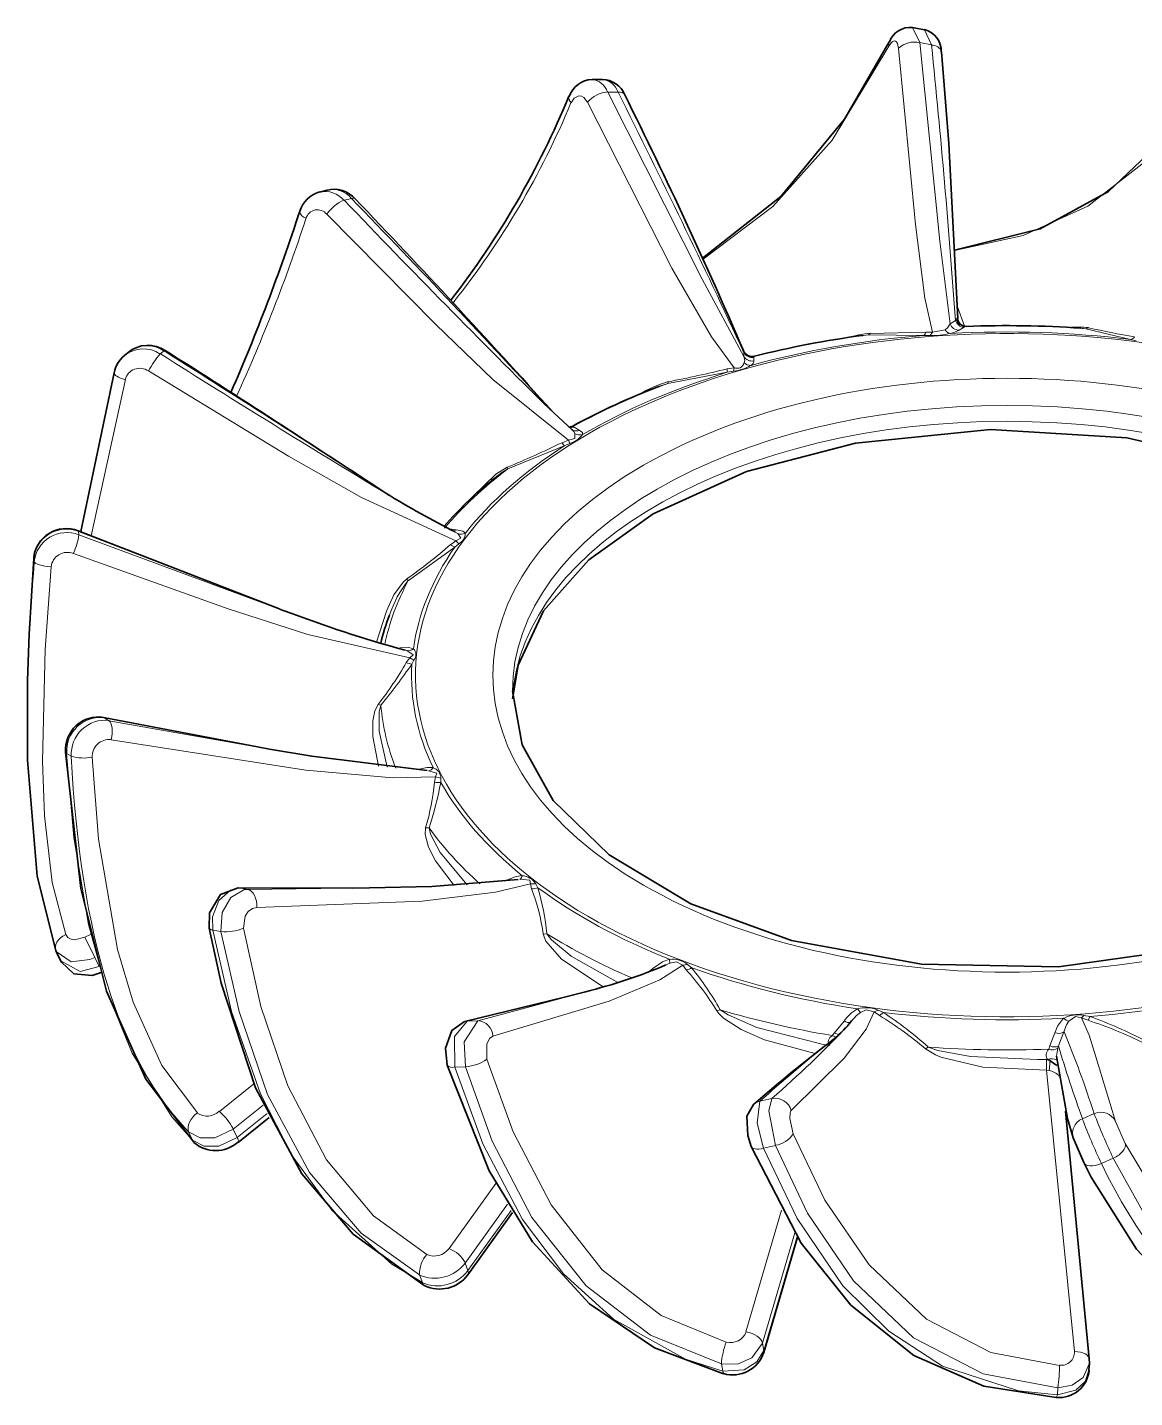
# Model space of a CAD drawing. Extents: x 145 to 857, y 42 to 790.
# Drawn here: x 742.586 to 746, y 488.935 to 493.158 of the extents above; entities that cross this region are included whole.
import ezdxf

# ---------------------------------------------------------------- set-up
doc = ezdxf.new("R2010")
doc.units = 0

msp = doc.modelspace()

# ---------------------------------------------------------------- linework, layer by layer
at = {"color": 7, "lineweight": 13, "ltscale": 0.001267}
msp.add_line((745.3157, 493.1568), (745.3378, 493.1111), dxfattribs=at)
at = {"color": 7, "lineweight": 35, "ltscale": 0.000932976}
msp.add_line((745.3157, 493.1568), (745.3525, 493.1503), dxfattribs=at)
at = {"color": 7, "lineweight": 13, "ltscale": 0.00128}
msp.add_line((745.3745, 493.104), (745.3525, 493.1503), dxfattribs=at)
at = {"color": 7, "lineweight": 13, "ltscale": 0.000935622}
msp.add_line((745.3378, 493.1111), (745.3745, 493.104), dxfattribs=at)
at = {"color": 7, "lineweight": 35, "ltscale": 0.000782849}
msp.add_line((744.3275, 492.9968), (744.3588, 492.9972), dxfattribs=at)
at = {"color": 7, "lineweight": 13, "ltscale": 0.00080109}
msp.add_line((744.3761, 492.9584), (744.4081, 492.9583), dxfattribs=at)
at = {"color": 7, "lineweight": 35, "ltscale": 0.00059476}
msp.add_line((743.4874, 492.6501), (743.5104, 492.6562), dxfattribs=at)
at = {"color": 7, "lineweight": 13, "ltscale": 0.000602166}
msp.add_line((743.5629, 492.6251), (743.5864, 492.6306), dxfattribs=at)
at = {"color": 7, "lineweight": 13, "ltscale": 0.001596}
msp.add_line((745.4545, 492.2964), (745.4761, 492.2364), dxfattribs=at)
at = {"color": 7, "lineweight": 13, "ltscale": 0.000251886}
msp.add_line((745.4158, 492.2257), (745.4236, 492.232), dxfattribs=at)
at = {"color": 7, "lineweight": 13, "ltscale": 0.000349354}
msp.add_line((745.4314, 492.2436), (745.4236, 492.232), dxfattribs=at)
at = {"color": 7, "lineweight": 13, "ltscale": 0.000482325}
msp.add_line((745.4478, 492.2538), (745.4314, 492.2436), dxfattribs=at)
at = {"color": 7, "lineweight": 13, "ltscale": 0.000114056}
msp.add_line((745.4503, 492.2576), (745.4478, 492.2538), dxfattribs=at)
at = {"color": 7, "lineweight": 13, "ltscale": 0.000447038}
msp.add_line((745.4745, 492.2333), (745.459, 492.2244), dxfattribs=at)
at = {"color": 7, "lineweight": 13, "ltscale": 0.000110941}
msp.add_line((745.4785, 492.2354), (745.4745, 492.2333), dxfattribs=at)
at = {"color": 7, "lineweight": 13, "ltscale": 8.84385e-05}
msp.add_line((745.4819, 492.236), (745.4785, 492.2354), dxfattribs=at)
at = {"color": 7, "lineweight": 13, "ltscale": 0.00021719}
msp.add_line((745.8503, 492.229), (745.8585, 492.2319), dxfattribs=at)
at = {"color": 7, "lineweight": 13, "ltscale": 0.00044942}
msp.add_line((745.162, 492.2084), (745.1799, 492.2103), dxfattribs=at)
at = {"color": 7, "lineweight": 13, "ltscale": 0.000167334}
msp.add_line((745.1799, 492.2103), (745.1851, 492.2146), dxfattribs=at)
at = {"color": 7, "lineweight": 13, "ltscale": 0.004265}
msp.add_line((745.1799, 492.2103), (745.3505, 492.2085), dxfattribs=at)
at = {"color": 7, "lineweight": 13, "ltscale": 0.004303}
msp.add_line((745.1851, 492.2146), (745.3571, 492.2184), dxfattribs=at)
at = {"color": 7, "lineweight": 13, "ltscale": 0.000477615}
msp.add_line((745.3505, 492.2085), (745.3696, 492.2083), dxfattribs=at)
at = {"color": 7, "lineweight": 13, "ltscale": 0.000500698}
msp.add_line((745.3571, 492.2184), (745.3771, 492.2179), dxfattribs=at)
at = {"color": 7, "lineweight": 13, "ltscale": 0.000303728}
msp.add_line((745.3696, 492.2083), (745.3771, 492.2179), dxfattribs=at)
at = {"color": 7, "lineweight": 13, "ltscale": 0.000985582}
msp.add_line((745.3771, 492.2179), (745.4158, 492.2257), dxfattribs=at)
at = {"color": 7, "lineweight": 13, "ltscale": 0.000342899}
msp.add_line((745.4324, 492.2141), (745.4456, 492.2178), dxfattribs=at)
at = {"color": 7, "lineweight": 13, "ltscale": 0.000374665}
msp.add_line((745.459, 492.2244), (745.4456, 492.2178), dxfattribs=at)
at = {"color": 7, "lineweight": 13, "ltscale": 0.000388081}
msp.add_line((745.8349, 492.2306), (745.8503, 492.229), dxfattribs=at)
at = {"color": 7, "lineweight": 13, "ltscale": 0.003535}
msp.add_line((745.8503, 492.229), (745.9878, 492.1958), dxfattribs=at)
at = {"color": 7, "lineweight": 13, "ltscale": 0.000433294}
msp.add_line((745.9878, 492.1958), (746.0047, 492.192), dxfattribs=at)
at = {"color": 7, "lineweight": 35, "ltscale": 0.000371591}
msp.add_line((742.8856, 492.1465), (742.897, 492.156), dxfattribs=at)
at = {"color": 7, "lineweight": 13, "ltscale": 0.000377356}
msp.add_line((742.9963, 492.1512), (743.0083, 492.1603), dxfattribs=at)
at = {"color": 7, "lineweight": 13, "ltscale": 9.48626e-05}
msp.add_line((743.0083, 492.1603), (743.0117, 492.162), dxfattribs=at)
at = {"color": 7, "lineweight": 13, "ltscale": 6.61077e-05}
msp.add_line((744.7936, 492.1614), (744.7945, 492.1589), dxfattribs=at)
at = {"color": 7, "lineweight": 13, "ltscale": 0.000102532}
msp.add_line((744.7945, 492.1589), (744.7954, 492.1549), dxfattribs=at)
at = {"color": 7, "lineweight": 13, "ltscale": 0.000294558}
msp.add_line((744.7954, 492.1549), (744.7957, 492.1432), dxfattribs=at)
at = {"color": 7, "lineweight": 13, "ltscale": 0.000538711}
msp.add_line((744.744, 492.1052), (744.7652, 492.1088), dxfattribs=at)
at = {"color": 7, "lineweight": 13, "ltscale": 0.000268278}
msp.add_line((744.7631, 492.0983), (744.7652, 492.1088), dxfattribs=at)
at = {"color": 7, "lineweight": 13, "ltscale": 0.000309912}
msp.add_line((744.7957, 492.1432), (744.7983, 492.131), dxfattribs=at)
at = {"color": 7, "lineweight": 13, "ltscale": 0.000189903}
msp.add_line((744.7963, 492.1237), (744.7983, 492.131), dxfattribs=at)
at = {"color": 7, "lineweight": 13, "ltscale": 0.000219477}
msp.add_line((744.8178, 492.116), (744.8244, 492.1218), dxfattribs=at)
at = {"color": 7, "lineweight": 13, "ltscale": 6.34892e-05}
msp.add_line((744.8267, 492.1429), (744.8265, 492.1404), dxfattribs=at)
at = {"color": 7, "lineweight": 13, "ltscale": 0.000261693}
msp.add_line((744.8265, 492.1404), (744.8265, 492.1299), dxfattribs=at)
at = {"color": 7, "lineweight": 13, "ltscale": 5.20647e-05}
msp.add_line((744.8284, 492.1441), (744.8267, 492.1429), dxfattribs=at)
at = {"color": 7, "lineweight": 35, "ltscale": 0.0125}
msp.add_line((742.7509, 491.6038), (742.8537, 492.0931), dxfattribs=at)
at = {"color": 7, "lineweight": 13, "ltscale": 0.012319}
msp.add_line((742.7832, 491.5906), (742.8887, 492.0719), dxfattribs=at)
at = {"color": 7, "lineweight": 13, "ltscale": 0.00466}
msp.add_line((744.561, 492.0603), (744.7442, 492.0945), dxfattribs=at)
at = {"color": 7, "lineweight": 13, "ltscale": 0.000130078}
msp.add_line((744.561, 492.0603), (744.5625, 492.0653), dxfattribs=at)
at = {"color": 7, "lineweight": 13, "ltscale": 0.000265573}
msp.add_line((744.7442, 492.0945), (744.744, 492.1052), dxfattribs=at)
at = {"color": 7, "lineweight": 13, "ltscale": 0.000482093}
msp.add_line((744.7442, 492.0945), (744.7631, 492.0983), dxfattribs=at)
at = {"color": 7, "lineweight": 13, "ltscale": 0.000674088}
msp.add_line((744.5354, 492.0518), (744.561, 492.0603), dxfattribs=at)
at = {"color": 7, "lineweight": 35, "ltscale": 0.00239}
msp.add_line((744.2661, 491.9171), (744.196, 491.982), dxfattribs=at)
at = {"color": 7, "lineweight": 35, "ltscale": 0.000299956}
msp.add_line((744.2679, 491.9286), (744.2562, 491.9257), dxfattribs=at)
at = {"color": 7, "lineweight": 13, "ltscale": 0.000304913}
msp.add_line((744.269, 491.9272), (744.257, 491.9252), dxfattribs=at)
at = {"color": 7, "lineweight": 13, "ltscale": 0.000338597}
msp.add_line((744.2725, 491.925), (744.2591, 491.9233), dxfattribs=at)
at = {"color": 7, "lineweight": 13, "ltscale": 0.000154295}
msp.add_line((744.2661, 491.9171), (744.2704, 491.9127), dxfattribs=at)
at = {"color": 7, "lineweight": 35, "ltscale": 4.91371e-05}
msp.add_line((744.2677, 491.9159), (744.2661, 491.9171), dxfattribs=at)
at = {"color": 7, "lineweight": 13, "ltscale": 4.10855e-05}
msp.add_line((744.2681, 491.9286), (744.269, 491.9272), dxfattribs=at)
at = {"color": 7, "lineweight": 13, "ltscale": 0.000104163}
msp.add_line((744.269, 491.9272), (744.2725, 491.925), dxfattribs=at)
at = {"color": 7, "lineweight": 13, "ltscale": 0.000204974}
msp.add_line((744.2745, 491.9055), (744.2704, 491.9127), dxfattribs=at)
at = {"color": 7, "lineweight": 13, "ltscale": 0.000449309}
msp.add_line((744.2725, 491.925), (744.2881, 491.9162), dxfattribs=at)
at = {"color": 7, "lineweight": 13, "ltscale": 0.000300781}
msp.add_line((744.2881, 491.9162), (744.2977, 491.9088), dxfattribs=at)
at = {"color": 7, "lineweight": 13, "ltscale": 0.00016126}
msp.add_line((744.2984, 491.9024), (744.2977, 491.9088), dxfattribs=at)
at = {"color": 7, "lineweight": 13, "ltscale": 0.004686}
msp.add_line((744.0682, 491.7972), (744.2419, 491.8677), dxfattribs=at)
at = {"color": 7, "lineweight": 13, "ltscale": 0.000534406}
msp.add_line((744.2349, 491.8776), (744.2548, 491.8854), dxfattribs=at)
at = {"color": 7, "lineweight": 13, "ltscale": 0.000302263}
msp.add_line((744.2419, 491.8677), (744.2349, 491.8776), dxfattribs=at)
at = {"color": 7, "lineweight": 13, "ltscale": 0.000453944}
msp.add_line((744.2419, 491.8677), (744.2585, 491.8751), dxfattribs=at)
at = {"color": 7, "lineweight": 13, "ltscale": 0.000274362}
msp.add_line((744.2585, 491.8751), (744.2548, 491.8854), dxfattribs=at)
at = {"color": 7, "lineweight": 13, "ltscale": 0.000135142}
msp.add_line((744.0682, 491.7972), (744.0659, 491.8021), dxfattribs=at)
at = {"color": 7, "lineweight": 13, "ltscale": 5.32803e-05}
msp.add_line((742.7437, 491.6043), (742.7426, 491.6062), dxfattribs=at)
at = {"color": 7, "lineweight": 35, "ltscale": 0.016712}
msp.add_line((743.3657, 491.3641), (742.7426, 491.6062), dxfattribs=at)
at = {"color": 7, "lineweight": 13, "ltscale": 0.000257367}
msp.add_line((742.7446, 491.5941), (742.7437, 491.6043), dxfattribs=at)
at = {"color": 7, "lineweight": 13, "ltscale": 0.01671}
msp.add_line((743.3672, 491.3636), (742.7437, 491.6043), dxfattribs=at)
at = {"color": 7, "lineweight": 13, "ltscale": 0.000563354}
msp.add_line((743.8865, 491.612), (743.9088, 491.609), dxfattribs=at)
at = {"color": 7, "lineweight": 13, "ltscale": 0.000231674}
msp.add_line((743.9088, 491.609), (743.9005, 491.6049), dxfattribs=at)
at = {"color": 7, "lineweight": 13, "ltscale": 0.000279219}
msp.add_line((743.9134, 491.5975), (743.9038, 491.6032), dxfattribs=at)
at = {"color": 7, "lineweight": 13, "ltscale": 0.000512242}
msp.add_line((743.9088, 491.609), (743.9288, 491.6047), dxfattribs=at)
at = {"color": 7, "lineweight": 13, "ltscale": 0.000242519}
msp.add_line((743.9368, 491.5992), (743.9288, 491.6047), dxfattribs=at)
at = {"color": 7, "lineweight": 13, "ltscale": 0.016896}
msp.add_line((742.7446, 491.5941), (743.3784, 491.3593), dxfattribs=at)
at = {"color": 7, "lineweight": 13, "ltscale": 0.000494535}
msp.add_line((743.8914, 491.5633), (743.9075, 491.5748), dxfattribs=at)
at = {"color": 7, "lineweight": 13, "ltscale": 0.000376063}
msp.add_line((743.9042, 491.5555), (743.8914, 491.5633), dxfattribs=at)
at = {"color": 7, "lineweight": 13, "ltscale": 0.000397388}
msp.add_line((743.9042, 491.5555), (743.9164, 491.5657), dxfattribs=at)
at = {"color": 7, "lineweight": 13, "ltscale": 0.000317243}
msp.add_line((743.9164, 491.5657), (743.9075, 491.5748), dxfattribs=at)
at = {"color": 7, "lineweight": 35, "ltscale": 0.005847}
msp.add_line((742.6061, 491.5214), (742.5917, 491.288), dxfattribs=at)
at = {"color": 7, "lineweight": 13, "ltscale": 0.005829}
msp.add_line((742.6061, 491.5207), (742.5917, 491.288), dxfattribs=at)
at = {"color": 7, "lineweight": 13, "ltscale": 0.000257892}
msp.add_line((742.6077, 491.5105), (742.6061, 491.5207), dxfattribs=at)
at = {"color": 7, "lineweight": 13, "ltscale": 0.004407}
msp.add_line((743.761, 491.4526), (743.9042, 491.5555), dxfattribs=at)
at = {"color": 7, "lineweight": 13, "ltscale": 0.000178197}
msp.add_line((743.761, 491.4526), (743.7552, 491.4567), dxfattribs=at)
at = {"color": 7, "lineweight": 35, "ltscale": 0.000298425}
msp.add_line((743.3672, 491.3636), (743.3784, 491.3593), dxfattribs=at)
at = {"color": 7, "lineweight": 35, "ltscale": 0.003575}
msp.add_line((742.5917, 491.288), (742.5871, 491.1451), dxfattribs=at)
at = {"color": 7, "lineweight": 13, "ltscale": 0.000702039}
msp.add_line((743.7343, 491.2455), (743.7624, 491.2461), dxfattribs=at)
at = {"color": 7, "lineweight": 13, "ltscale": 0.000359363}
msp.add_line((743.7566, 491.2367), (743.7426, 491.2401), dxfattribs=at)
at = {"color": 7, "lineweight": 13, "ltscale": 0.000366269}
msp.add_line((743.7767, 491.2428), (743.7624, 491.2461), dxfattribs=at)
at = {"color": 7, "lineweight": 13, "ltscale": 0.000440388}
msp.add_line((743.7548, 491.2001), (743.7652, 491.2143), dxfattribs=at)
at = {"color": 7, "lineweight": 13, "ltscale": 0.000368556}
msp.add_line((743.7783, 491.2075), (743.7652, 491.2143), dxfattribs=at)
at = {"color": 7, "lineweight": 13, "ltscale": 0.000341913}
msp.add_line((743.772, 491.1953), (743.7783, 491.2075), dxfattribs=at)
at = {"color": 7, "lineweight": 35, "ltscale": 0.000142702}
msp.add_line((742.5871, 491.1451), (742.587, 491.1394), dxfattribs=at)
at = {"color": 7, "lineweight": 13, "ltscale": 0.000225954}
msp.add_line((743.6765, 491.0682), (743.6678, 491.0708), dxfattribs=at)
at = {"color": 7, "lineweight": 35, "ltscale": 0.012207}
msp.add_line((743.301, 490.9391), (742.8214, 491.0307), dxfattribs=at)
at = {"color": 7, "lineweight": 13, "ltscale": 0.000406331}
msp.add_line((742.838, 491.0208), (742.8243, 491.0295), dxfattribs=at)
at = {"color": 7, "lineweight": 13, "ltscale": 0.01213}
msp.add_line((743.301, 490.9391), (742.8243, 491.0295), dxfattribs=at)
at = {"color": 7, "lineweight": 13, "ltscale": 0.012577}
msp.add_line((742.838, 491.0208), (743.3334, 490.9332), dxfattribs=at)
at = {"color": 7, "lineweight": 13, "ltscale": 0.000126611}
msp.add_line((742.7072, 490.92), (742.7039, 490.9239), dxfattribs=at)
at = {"color": 7, "lineweight": 35, "ltscale": 0.00082365}
msp.add_line((743.301, 490.9391), (743.3334, 490.9332), dxfattribs=at)
at = {"color": 7, "lineweight": 13, "ltscale": 0.000416867}
msp.add_line((742.7214, 490.9114), (742.7072, 490.92), dxfattribs=at)
at = {"color": 7, "lineweight": 13, "ltscale": 0.000836411}
msp.add_line((743.7857, 490.8695), (743.8185, 490.8762), dxfattribs=at)
at = {"color": 7, "lineweight": 13, "ltscale": 0.000469981}
msp.add_line((743.8373, 490.8763), (743.8185, 490.8762), dxfattribs=at)
at = {"color": 7, "lineweight": 13, "ltscale": 0.000399117}
msp.add_line((743.8416, 490.8318), (743.845, 490.8474), dxfattribs=at)
at = {"color": 7, "lineweight": 13, "ltscale": 0.000404313}
msp.add_line((743.8607, 490.8435), (743.845, 490.8474), dxfattribs=at)
at = {"color": 7, "lineweight": 13, "ltscale": 0.00031904}
msp.add_line((743.861, 490.8307), (743.8607, 490.8435), dxfattribs=at)
at = {"color": 7, "lineweight": 13, "ltscale": 0.000261417}
msp.add_line((743.8248, 490.6902), (743.8143, 490.6909), dxfattribs=at)
at = {"color": 7, "lineweight": 13, "ltscale": 0.000538201}
msp.add_line((744.1113, 490.5439), (744.0902, 490.5398), dxfattribs=at)
at = {"color": 7, "lineweight": 35, "ltscale": 0.008803}
msp.add_line((743.5889, 490.505), (743.2368, 490.5057), dxfattribs=at)
at = {"color": 7, "lineweight": 13, "ltscale": 0.000632769}
msp.add_line((743.2655, 490.5005), (743.2407, 490.5054), dxfattribs=at)
at = {"color": 7, "lineweight": 13, "ltscale": 0.008705}
msp.add_line((743.5889, 490.505), (743.2407, 490.5054), dxfattribs=at)
at = {"color": 7, "lineweight": 13, "ltscale": 0.009388}
msp.add_line((743.2655, 490.5005), (743.641, 490.5053), dxfattribs=at)
at = {"color": 7, "lineweight": 35, "ltscale": 0.001303}
msp.add_line((743.5889, 490.505), (743.641, 490.5053), dxfattribs=at)
at = {"color": 7, "lineweight": 13, "ltscale": 0.000903034}
msp.add_line((744.0567, 490.5263), (744.0902, 490.5398), dxfattribs=at)
at = {"color": 7, "lineweight": 13, "ltscale": 0.000401167}
msp.add_line((744.1412, 490.5029), (744.1373, 490.5185), dxfattribs=at)
at = {"color": 7, "lineweight": 13, "ltscale": 0.000410774}
msp.add_line((744.1537, 490.5178), (744.1373, 490.5185), dxfattribs=at)
at = {"color": 7, "lineweight": 13, "ltscale": 0.000346539}
msp.add_line((744.1606, 490.5058), (744.1537, 490.5178), dxfattribs=at)
at = {"color": 7, "lineweight": 13, "ltscale": 0.000641996}
msp.add_line((743.1832, 490.3709), (743.158, 490.3755), dxfattribs=at)
at = {"color": 7, "lineweight": 13, "ltscale": 0.000477688}
msp.add_line((742.7636, 490.3532), (742.7808, 490.3616), dxfattribs=at)
at = {"color": 7, "lineweight": 13, "ltscale": 0.001722}
msp.add_line((742.7636, 490.3532), (742.7939, 490.2914), dxfattribs=at)
at = {"color": 7, "lineweight": 13, "ltscale": 0.000277295}
msp.add_line((744.188, 490.3644), (744.1771, 490.3629), dxfattribs=at)
at = {"color": 7, "lineweight": 35, "ltscale": 0.000210479}
msp.add_line((742.6776, 490.3045), (742.6743, 490.3122), dxfattribs=at)
at = {"color": 7, "lineweight": 35, "ltscale": 0.000793624}
msp.add_line((742.6918, 490.2761), (742.6776, 490.3045), dxfattribs=at)
at = {"color": 7, "lineweight": 13, "ltscale": 0.00078953}
msp.add_line((742.8081, 490.2632), (742.7939, 490.2914), dxfattribs=at)
at = {"color": 7, "lineweight": 13, "ltscale": 0.000491888}
msp.add_line((744.4992, 490.2451), (744.5147, 490.2573), dxfattribs=at)
at = {"color": 7, "lineweight": 13, "ltscale": 0.000905239}
msp.add_line((744.5147, 490.2573), (744.5449, 490.2772), dxfattribs=at)
at = {"color": 7, "lineweight": 13, "ltscale": 0.000563306}
msp.add_line((744.5658, 490.2857), (744.5449, 490.2772), dxfattribs=at)
at = {"color": 7, "lineweight": 13, "ltscale": 0.000432998}
msp.add_line((744.5673, 490.2734), (744.5513, 490.2667), dxfattribs=at)
at = {"color": 7, "lineweight": 13, "ltscale": 0.000310395}
msp.add_line((744.5658, 490.2857), (744.5673, 490.2734), dxfattribs=at)
at = {"color": 7, "lineweight": 13, "ltscale": 0.000385311}
msp.add_line((744.6221, 490.2696), (744.6069, 490.267), dxfattribs=at)
at = {"color": 7, "lineweight": 13, "ltscale": 0.000443776}
msp.add_line((744.6177, 490.253), (744.6069, 490.267), dxfattribs=at)
at = {"color": 7, "lineweight": 13, "ltscale": 0.000402974}
msp.add_line((744.6347, 490.2596), (744.6221, 490.2696), dxfattribs=at)
at = {"color": 7, "lineweight": 35, "ltscale": 0.007894}
msp.add_line((744.2422, 490.1682), (743.9353, 490.0941), dxfattribs=at)
at = {"color": 7, "lineweight": 13, "ltscale": 0.007717}
msp.add_line((744.2422, 490.1682), (743.9424, 490.095), dxfattribs=at)
at = {"color": 7, "lineweight": 13, "ltscale": 0.008594}
msp.add_line((743.9753, 490.0961), (744.3074, 490.1849), dxfattribs=at)
at = {"color": 7, "lineweight": 35, "ltscale": 0.001682}
msp.add_line((744.2422, 490.1682), (744.3074, 490.1849), dxfattribs=at)
at = {"color": 7, "lineweight": 13, "ltscale": 0.000269594}
msp.add_line((744.7224, 490.1299), (744.7123, 490.1262), dxfattribs=at)
at = {"color": 7, "lineweight": 13, "ltscale": 0.000548931}
msp.add_line((745.1458, 490.1328), (745.1277, 490.1204), dxfattribs=at)
at = {"color": 7, "lineweight": 13, "ltscale": 0.000398407}
msp.add_line((745.1555, 490.1216), (745.1427, 490.112), dxfattribs=at)
at = {"color": 7, "lineweight": 13, "ltscale": 0.00036949}
msp.add_line((745.1458, 490.1328), (745.1555, 490.1216), dxfattribs=at)
at = {"color": 7, "lineweight": 13, "ltscale": 0.000330003}
msp.add_line((745.2092, 490.1288), (745.1971, 490.1235), dxfattribs=at)
at = {"color": 7, "lineweight": 13, "ltscale": 0.000498161}
msp.add_line((745.2135, 490.1122), (745.1971, 490.1235), dxfattribs=at)
at = {"color": 7, "lineweight": 13, "ltscale": 0.000457355}
msp.add_line((745.2261, 490.1219), (745.2092, 490.1288), dxfattribs=at)
at = {"color": 7, "lineweight": 13, "ltscale": 0.000395677}
msp.add_line((745.2261, 490.1219), (745.2135, 490.1122), dxfattribs=at)
at = {"color": 7, "lineweight": 13, "ltscale": 0.000824383}
msp.add_line((743.9753, 490.0961), (743.9424, 490.095), dxfattribs=at)
at = {"color": 7, "lineweight": 13, "ltscale": 0.001158}
msp.add_line((745.0753, 490.059), (745.1045, 490.0949), dxfattribs=at)
at = {"color": 7, "lineweight": 35, "ltscale": 0.00049488}
msp.add_line((745.1283, 490.0963), (745.1157, 490.0811), dxfattribs=at)
at = {"color": 7, "lineweight": 13, "ltscale": 0.000641951}
msp.add_line((745.1256, 490.0928), (745.1427, 490.112), dxfattribs=at)
at = {"color": 7, "lineweight": 13, "ltscale": 0.000510511}
msp.add_line((745.7815, 490.1036), (745.7683, 490.088), dxfattribs=at)
at = {"color": 7, "lineweight": 13, "ltscale": 0.000575307}
msp.add_line((745.7825, 490.0617), (745.7902, 490.0834), dxfattribs=at)
at = {"color": 7, "lineweight": 13, "ltscale": 0.000350836}
msp.add_line((745.798, 490.095), (745.7902, 490.0834), dxfattribs=at)
at = {"color": 7, "lineweight": 13, "ltscale": 0.000262207}
msp.add_line((745.8442, 490.1125), (745.8367, 490.1052), dxfattribs=at)
at = {"color": 7, "lineweight": 13, "ltscale": 0.00053533}
msp.add_line((745.8568, 490.0976), (745.8367, 490.1052), dxfattribs=at)
at = {"color": 7, "lineweight": 13, "ltscale": 0.000484786}
msp.add_line((745.8633, 490.1092), (745.8442, 490.1125), dxfattribs=at)
at = {"color": 7, "lineweight": 13, "ltscale": 0.00033348}
msp.add_line((745.8633, 490.1092), (745.8568, 490.0976), dxfattribs=at)
at = {"color": 7, "lineweight": 13, "ltscale": 0.000279382}
msp.add_line((745.0681, 490.0504), (745.0753, 490.059), dxfattribs=at)
at = {"color": 7, "lineweight": 13, "ltscale": 0.000318767}
msp.add_line((745.0681, 490.0504), (745.0799, 490.0457), dxfattribs=at)
at = {"color": 7, "lineweight": 13, "ltscale": 0.000352877}
msp.add_line((745.0753, 490.059), (745.088, 490.0529), dxfattribs=at)
at = {"color": 7, "lineweight": 13, "ltscale": 0.001084}
msp.add_line((745.7393, 490.0183), (745.7548, 490.0588), dxfattribs=at)
at = {"color": 7, "lineweight": 13, "ltscale": 0.001151}
msp.add_line((745.7661, 490.0187), (745.7825, 490.0617), dxfattribs=at)
at = {"color": 7, "lineweight": 13, "ltscale": 0.000178658}
msp.add_line((745.0359, 490.024), (745.0289, 490.0254), dxfattribs=at)
at = {"color": 7, "lineweight": 13, "ltscale": 0.000496511}
msp.add_line((745.0555, 490.0204), (745.0359, 490.024), dxfattribs=at)
at = {"color": 7, "lineweight": 13, "ltscale": 0.000247159}
msp.add_line((745.3635, 490.0151), (745.3553, 490.0095), dxfattribs=at)
at = {"color": 7, "lineweight": 13, "ltscale": 0.000260824}
msp.add_line((745.7354, 490.0087), (745.7393, 490.0183), dxfattribs=at)
at = {"color": 7, "lineweight": 13, "ltscale": 0.000640708}
msp.add_line((745.7591, 489.9865), (745.7635, 490.0117), dxfattribs=at)
at = {"color": 7, "lineweight": 13, "ltscale": 0.000184858}
msp.add_line((745.7635, 490.0117), (745.7661, 490.0187), dxfattribs=at)
at = {"color": 7, "lineweight": 13, "ltscale": 0.00083082}
msp.add_line((743.9373, 489.9542), (743.9041, 489.9528), dxfattribs=at)
at = {"color": 7, "lineweight": 13, "ltscale": 0.000183131}
msp.add_line((745.7081, 489.9762), (745.7007, 489.9761), dxfattribs=at)
at = {"color": 7, "lineweight": 13, "ltscale": 0.000509772}
msp.add_line((745.7285, 489.9767), (745.7081, 489.9762), dxfattribs=at)
at = {"color": 7, "lineweight": 13, "ltscale": 0.000828722}
msp.add_line((745.7285, 489.9767), (745.7291, 489.9435), dxfattribs=at)
at = {"color": 7, "lineweight": 35, "ltscale": 0.000188154}
msp.add_line((745.7397, 489.9727), (745.7332, 489.9765), dxfattribs=at)
at = {"color": 7, "lineweight": 13, "ltscale": 0.000746704}
msp.add_line((745.7397, 489.9727), (745.7368, 489.9429), dxfattribs=at)
at = {"color": 7, "lineweight": 35, "ltscale": 0.000627619}
msp.add_line((745.7397, 489.9727), (745.7605, 489.9586), dxfattribs=at)
at = {"color": 7, "lineweight": 13, "ltscale": 0.021783}
msp.add_line((745.8146, 489.0764), (745.7291, 489.9435), dxfattribs=at)
at = {"color": 7, "lineweight": 13, "ltscale": 0.000191344}
msp.add_line((745.7291, 489.9435), (745.7368, 489.9429), dxfattribs=at)
at = {"color": 7, "lineweight": 13, "ltscale": 0.003393}
msp.add_line((743.1787, 489.8165), (743.2845, 489.9016), dxfattribs=at)
at = {"color": 7, "lineweight": 13, "ltscale": 0.002949}
msp.add_line((743.2214, 489.7622), (743.3134, 489.836), dxfattribs=at)
at = {"color": 7, "lineweight": 13, "ltscale": 0.000949672}
msp.add_line((744.882, 489.8561), (744.8449, 489.848), dxfattribs=at)
at = {"color": 7, "lineweight": 13, "ltscale": 0.002951}
msp.add_line((743.3254, 489.8105), (743.2334, 489.7366), dxfattribs=at)
at = {"color": 7, "lineweight": 35, "ltscale": 0.003065}
msp.add_line((743.3316, 489.798), (743.236, 489.7213), dxfattribs=at)
at = {"color": 7, "lineweight": 35, "ltscale": 0.019178}
msp.add_line((745.8607, 489.0539), (745.7869, 489.8174), dxfattribs=at)
at = {"color": 7, "lineweight": 13, "ltscale": 0.000999889}
msp.add_line((745.8761, 489.8098), (745.8393, 489.7941), dxfattribs=at)
at = {"color": 7, "lineweight": 13, "ltscale": 0.001861}
msp.add_line((745.9708, 489.7176), (745.9412, 489.7859), dxfattribs=at)
at = {"color": 7, "lineweight": 13, "ltscale": 0.000718021}
msp.add_line((743.0958, 489.7279), (743.0834, 489.7538), dxfattribs=at)
at = {"color": 7, "lineweight": 13, "ltscale": 0.000706484}
msp.add_line((743.2334, 489.7366), (743.2214, 489.7622), dxfattribs=at)
at = {"color": 7, "lineweight": 13, "ltscale": 0.000187056}
msp.add_line((743.0958, 489.7279), (743.0999, 489.7217), dxfattribs=at)
at = {"color": 7, "lineweight": 13, "ltscale": 0.000952011}
msp.add_line((744.8928, 489.7115), (744.8557, 489.703), dxfattribs=at)
at = {"color": 7, "lineweight": 35, "ltscale": 0.002067}
msp.add_line((745.8111, 489.7349), (745.8438, 489.659), dxfattribs=at)
at = {"color": 7, "lineweight": 13, "ltscale": 0.000999618}
msp.add_line((745.9345, 489.6722), (745.8979, 489.6561), dxfattribs=at)
at = {"color": 7, "lineweight": 13, "ltscale": 0.006164}
msp.add_line((743.8867, 489.3942), (744.0303, 489.5947), dxfattribs=at)
at = {"color": 7, "lineweight": 13, "ltscale": 0.005579}
msp.add_line((743.9365, 489.3493), (744.0667, 489.5306), dxfattribs=at)
at = {"color": 7, "lineweight": 35, "ltscale": 0.005903}
msp.add_line((744.0823, 489.505), (743.9446, 489.3132), dxfattribs=at)
at = {"color": 7, "lineweight": 13, "ltscale": 0.005715}
msp.add_line((744.0782, 489.5115), (743.9449, 489.3258), dxfattribs=at)
at = {"color": 7, "lineweight": 13, "ltscale": 0.009767}
msp.add_line((744.8021, 489.1372), (744.9116, 489.5122), dxfattribs=at)
at = {"color": 7, "lineweight": 13, "ltscale": 0.008846}
msp.add_line((744.8532, 489.1025), (744.9526, 489.4421), dxfattribs=at)
at = {"color": 7, "lineweight": 35, "ltscale": 0.009258}
msp.add_line((744.9608, 489.4291), (744.8567, 489.0737), dxfattribs=at)
at = {"color": 7, "lineweight": 13, "ltscale": 0.009133}
msp.add_line((744.9597, 489.4308), (744.857, 489.0802), dxfattribs=at)
at = {"color": 7, "lineweight": 13, "ltscale": 0.000624062}
msp.add_line((743.9449, 489.3258), (743.9365, 489.3493), dxfattribs=at)
at = {"color": 7, "lineweight": 13, "ltscale": 0.000634892}
msp.add_line((743.8046, 489.2888), (743.7957, 489.3126), dxfattribs=at)
at = {"color": 7, "lineweight": 13, "ltscale": 0.000564171}
msp.add_line((744.857, 489.0802), (744.8532, 489.1025), dxfattribs=at)
at = {"color": 7, "lineweight": 13, "ltscale": 0.000164209}
msp.add_line((744.857, 489.0802), (744.8567, 489.0737), dxfattribs=at)
at = {"color": 7, "lineweight": 13, "ltscale": 0.000572628}
msp.add_line((744.7307, 489.0161), (744.7264, 489.0386), dxfattribs=at)
at = {"color": 7, "lineweight": 35, "ltscale": 0.000551012}
msp.add_line((745.8597, 489.0188), (745.861, 489.0408), dxfattribs=at)
at = {"color": 7, "lineweight": 35, "ltscale": 0.000328121}
msp.add_line((745.8607, 489.0539), (745.861, 489.0408), dxfattribs=at)
at = {"color": 7, "lineweight": 13, "ltscale": 0.000210023}
msp.add_line((744.7307, 489.0161), (744.7331, 489.008), dxfattribs=at)
at = {"color": 7, "lineweight": 13, "ltscale": 0.000222099}
msp.add_line((745.7625, 488.9427), (745.759, 488.9346), dxfattribs=at)
at = {"color": 7, "lineweight": 13, "ltscale": 0.000553487}
msp.add_line((745.7625, 488.9427), (745.7633, 488.9648), dxfattribs=at)
at = {"color": 7, "lineweight": 35}
for points in [[(744.6685, 492.4464), (744.91, 492.6365), (745.1059, 492.875), (745.2437, 493.1127)], [(745.4548, 492.2601), (745.4279, 492.7995), (745.4048, 493.0822)], [(745.4454, 492.4713), (745.709, 492.5367), (745.9201, 492.6513), (746.118, 492.8399), (746.2683, 493.0737)], [(744.5162, 491.6583), (744.8038, 491.7886), (745.1395, 491.8766), (745.5561, 491.9178), (745.9766, 491.8924), (746.3683, 491.8027), (746.6633, 491.6775), (746.8952, 491.5177), (747.0411, 491.351), (747.1195, 491.1707), (747.1313, 491.0875)], [(744.5162, 491.6583), (744.3179, 491.517), (744.178, 491.3591), (744.0997, 491.192), (744.0826, 491.088)], [(742.6743, 490.3122), (742.6167, 490.5413), (742.5864, 490.8992), (742.587, 491.1394)], [(744.0819, 491.1121), (744.1115, 490.9463), (744.2075, 490.7753), (744.3803, 490.6069), (744.6321, 490.4566), (744.9421, 490.3436), (745.3436, 490.27), (745.7654, 490.2617), (746.175, 490.3193), (746.4983, 490.4201), (746.6977, 490.517)], [(742.7039, 490.9239), (742.7511, 490.5037), (742.8306, 490.1874), (742.9518, 489.9164), (743.0999, 489.7217)], [(743.8193, 490.867), (743.463, 490.9114), (743.3334, 490.9332)], [(743.2368, 490.5057), (743.1818, 490.485), (743.148, 490.4289), (743.1466, 490.3815)], [(744.0994, 490.5315), (743.8337, 490.51), (743.641, 490.5053)], [(743.8102, 489.2805), (743.5908, 489.4378), (743.4329, 489.6241), (743.2895, 489.8896), (743.1835, 490.2116), (743.1466, 490.3815)], [(742.6918, 490.2761), (742.7299, 490.2407), (742.7863, 490.2357), (742.8173, 490.2462)], [(743.9343, 490.0938), (743.8948, 490.0662), (743.8755, 490.0111), (743.8809, 489.9596)], [(743.8809, 489.9596), (744.01, 489.6339), (744.1434, 489.4151), (744.3194, 489.2235), (744.52, 489.088), (744.7331, 489.008)], [(745.7591, 489.9865), (745.7933, 489.7945), (745.8111, 489.7349)], [(744.8254, 489.8383), (744.8051, 489.8024), (744.8073, 489.7422), (744.8177, 489.7088)], [(745.759, 488.9346), (745.5353, 488.9703), (745.3196, 489.0641), (745.125, 489.2195), (744.9727, 489.4106), (744.8177, 489.7088)], [(746.7666, 489.0681), (746.5576, 489.0599), (746.3508, 489.1121), (746.1596, 489.2302), (746.0061, 489.3919), (745.8668, 489.6135), (745.8438, 489.659)]]:
    msp.add_lwpolyline(points, dxfattribs=at)
at = {"color": 7, "lineweight": 13}
for points in [[(744.6701, 492.443), (744.8851, 492.6052), (745.0674, 492.8105), (745.243, 493.0993)], [(745.243, 493.0993), (745.2509, 493.1111), (745.2551, 493.1146), (745.2592, 493.116), (745.2629, 493.1154), (745.2662, 493.1128), (745.2692, 493.1079), (745.2726, 493.093)], [(745.2726, 493.093), (745.3245, 492.5498), (745.3531, 492.323), (745.3771, 492.2179)], [(745.3378, 493.1111), (745.3996, 492.4986), (745.4314, 492.2436)], [(745.4454, 492.4698), (745.657, 492.5163), (745.856, 492.6068), (746.0318, 492.743), (746.1696, 492.9067), (746.2666, 493.0692)], [(744.3761, 492.9584), (744.6674, 492.3819), (744.7957, 492.1432)], [(744.2633, 492.9254), (744.2722, 492.939), (744.2862, 492.9463), (744.2946, 492.9454), (744.3017, 492.9417), (744.3132, 492.9272)], [(744.3132, 492.9272), (744.5739, 492.416), (744.6956, 492.204), (744.7652, 492.1088)], [(743.5099, 492.582), (743.846, 492.2415), (744.0219, 492.0721), (744.2548, 491.8854)], [(742.9595, 492.099), (743.3918, 491.8363), (743.6164, 491.7082), (743.9075, 491.5748)], [(744.2548, 491.8854), (744.2745, 491.8903), (744.2745, 491.9055)], [(743.9263, 491.6787), (744.0305, 491.7802), (744.0659, 491.8021)], [(743.9075, 491.5748), (743.9233, 491.5829), (743.9134, 491.5975)], [(742.7283, 491.5365), (743.2055, 491.3658), (743.451, 491.2861), (743.7652, 491.2143)], [(742.7046, 490.3618), (742.663, 490.5218), (742.6391, 490.728), (742.6332, 490.8961), (742.6417, 491.2403), (742.6596, 491.4951)], [(743.663, 491.2628), (743.6932, 491.3582), (743.7166, 491.4083), (743.7448, 491.4477), (743.7552, 491.4567)], [(743.7652, 491.2143), (743.7758, 491.2235), (743.7566, 491.2367)], [(743.6688, 490.881), (743.6514, 490.9717), (743.6515, 491.0206), (743.6577, 491.0507), (743.6678, 491.0708)], [(743.6959, 490.8777), (743.6708, 490.9885), (743.6711, 491.0485), (743.6765, 491.0682)], [(742.8445, 490.9622), (743.4451, 490.8684), (743.7135, 490.8452), (743.845, 490.8474)], [(742.7072, 490.92), (742.7297, 490.6606), (742.775, 490.3929), (742.8314, 490.1877), (742.9092, 489.9966), (743.0319, 489.8002), (743.0958, 489.7279)], [(743.1108, 489.8122), (743.0013, 489.9577), (742.9121, 490.1534), (742.8643, 490.3159), (742.8058, 490.656), (742.786, 490.9079)], [(743.845, 490.8474), (743.8492, 490.8586), (743.8229, 490.8667)], [(743.9026, 490.5129), (743.8451, 490.5887), (743.8234, 490.6312), (743.8129, 490.6703), (743.8143, 490.6909)], [(743.9423, 490.5151), (743.8589, 490.6141), (743.8291, 490.6707), (743.8248, 490.6902)], [(743.2407, 490.5054), (743.2124, 490.4987), (743.1771, 490.4671), (743.1575, 490.4159), (743.158, 490.3755)], [(743.1832, 490.3709), (743.187, 490.4297), (743.2137, 490.4761), (743.2534, 490.4992), (743.2655, 490.5005)], [(743.2938, 490.4455), (743.8039, 490.4648), (744.03, 490.4919), (744.1373, 490.5185)], [(744.1373, 490.5185), (744.1352, 490.5296), (744.1045, 490.5322)], [(743.2526, 490.3811), (743.2579, 490.4186), (743.2675, 490.4327), (743.2802, 490.4421), (743.2938, 490.4455)], [(743.158, 490.3755), (743.2159, 490.1242), (743.305, 489.8703), (743.4025, 489.6801), (743.5257, 489.5109), (743.7098, 489.3461), (743.8046, 489.2888)], [(743.818, 489.376), (743.6534, 489.4943), (743.5091, 489.6674), (743.3898, 489.8956), (743.3067, 490.1402), (743.2526, 490.3811)], [(742.7046, 490.3618), (742.7108, 490.3528), (742.7211, 490.3473), (742.7321, 490.3456), (742.7636, 490.3532)], [(743.7957, 489.3126), (743.6153, 489.4409), (743.456, 489.6281), (743.3271, 489.869), (743.2389, 490.1248), (743.1832, 490.3709)], [(744.3617, 490.2004), (744.2333, 490.286), (744.1852, 490.3414), (744.1771, 490.3629)], [(744.4066, 490.2138), (744.2635, 490.2949), (744.2025, 490.3456), (744.188, 490.3644)], [(742.6756, 490.3092), (742.7213, 490.2773), (742.7789, 490.285), (742.7939, 490.2914)], [(742.8081, 490.2632), (742.7491, 490.2482), (742.6899, 490.2805)], [(744.022, 490.0486), (744.3802, 490.1563), (744.5368, 490.2225), (744.6069, 490.267)], [(744.6069, 490.267), (744.5874, 490.2776), (744.5673, 490.2734)], [(745.015, 489.9946), (744.8592, 490.0377), (744.7869, 490.069), (744.7325, 490.1039), (744.7181, 490.1181), (744.7123, 490.1262)], [(745.0289, 490.0254), (744.8356, 490.0756), (744.7467, 490.1139), (744.7224, 490.1299)], [(744.9415, 489.8196), (745.1044, 489.9803), (745.1726, 490.0696), (745.1971, 490.1235)], [(745.1971, 490.1235), (745.1726, 490.1296), (745.1555, 490.1216)], [(743.9424, 490.095), (743.9037, 490.0471), (743.9041, 489.9528)], [(743.9373, 489.9542), (743.9329, 490.031), (743.9753, 490.0961)], [(745.8367, 490.1052), (745.8181, 490.1096), (745.798, 490.095)], [(745.9412, 489.7859), (745.8894, 489.9579), (745.8604, 490.0515), (745.8367, 490.1052)], [(744.0032, 489.9781), (744.0029, 490.0243), (744.0115, 490.0413), (744.022, 490.0486)], [(745.7291, 489.9435), (745.5322, 489.9528), (745.4032, 489.9834), (745.3861, 489.9907), (745.3553, 490.0095)], [(745.7007, 489.9761), (745.494, 489.9856), (745.3934, 490.0045), (745.3635, 490.0151)], [(743.9041, 489.9528), (743.9904, 489.7163), (744.1128, 489.4836), (744.2397, 489.3159), (744.3932, 489.1758), (744.6161, 489.0528), (744.7307, 489.0161)], [(744.7264, 489.0386), (744.5081, 489.1269), (744.3091, 489.2788), (744.1419, 489.4898), (744.0198, 489.7253), (743.9373, 489.9542)], [(744.741, 489.1057), (744.5408, 489.1874), (744.3585, 489.3282), (744.201, 489.5284), (744.0844, 489.7538), (744.0032, 489.9781)], [(744.8449, 489.848), (744.8364, 489.7799), (744.8557, 489.703)], [(744.8928, 489.7115), (744.8721, 489.8186), (744.882, 489.8561)], [(744.9473, 489.7477), (744.9368, 489.7944), (744.9381, 489.8127), (744.9401, 489.8179), (744.9415, 489.8196)], [(743.0834, 489.7538), (743.1189, 489.7353), (743.1641, 489.7354), (743.2214, 489.7622)], [(745.7684, 489.034), (745.5568, 489.074), (745.3583, 489.1768), (745.1816, 489.3433), (745.0455, 489.5432), (744.9473, 489.7477)], [(743.2334, 489.7366), (743.1769, 489.71), (743.131, 489.7097), (743.0958, 489.7279)], [(744.8557, 489.703), (744.9598, 489.4861), (745.1011, 489.2794), (745.2422, 489.1389), (745.4079, 489.0317), (745.6428, 488.9557), (745.7625, 488.9427)], [(745.7633, 488.9648), (745.5333, 489.0079), (745.3187, 489.1185), (745.1331, 489.2941), (744.9921, 489.5029), (744.8928, 489.7115)], [(746.7764, 489.1695), (746.579, 489.168), (746.3884, 489.2316), (746.2403, 489.3372), (746.1171, 489.4742), (745.9708, 489.7176)], [(746.7813, 489.1003), (746.5676, 489.0983), (746.3632, 489.1669), (746.1811, 489.3059), (746.0391, 489.4849), (745.9345, 489.6722)], [(744.7264, 489.0386), (744.776, 489.0379), (744.8203, 489.0573), (744.8532, 489.1025)], [(744.857, 489.0802), (744.8354, 489.0447), (744.7963, 489.0202), (744.7307, 489.0161)], [(745.7633, 488.9648), (745.8078, 488.9727), (745.8421, 488.9964), (745.861, 489.0408)], [(745.8597, 489.0188), (745.8482, 488.9841), (745.8195, 488.957), (745.7625, 488.9427)]]:
    msp.add_lwpolyline(points, dxfattribs=at)
at = {"color": 7, "lineweight": 35}
for centre, radius, start, end in [((745.3082, 493.0898), 0.0677, 83.6159, 160.5187), ((745.336, 493.0847), 0.0681, 357.8595, 75.8872), ((744.3315, 492.9178), 0.0793, 92.9006, 160.045), ((744.3568, 492.919), 0.0784, 23.0284, 88.049), ((741.751, 493.9753), 2.7082, 322.2351, 337.6589), ((730.2379, 485.8813), 15.8535, 23.33809, 26.4774), ((743.5313, 492.5698), 0.089, 42.0139, 103.5621), ((743.5114, 492.5649), 0.0887, 105.6381, 162.9294), ((723.1174, 473.0301), 28.3469, 41.93309, 43.74109), ((737.6526, 494.4671), 6.0707, 336.35837, 341.99871), ((745.4807, 492.2621), 0.0261, 184.6253, 273.4504), ((745.6069, 488.8901), 3.3483, 86.0953, 92.1394), ((745.5662, 489.215), 3.0206, 97.6891, 104.1388), ((742.9583, 492.0808), 0.097, 56.6578, 129.169), ((714.8976, 447.9337), 52.4074, 56.65997, 57.55764), ((744.8215, 492.1737), 0.0304, 203.7393, 283.4034), ((742.9467, 492.0737), 0.0951, 130.0017, 168.2151), ((745.2988, 490.0408), 2.151, 110.7889, 118.6407), ((744.8092, 490.7907), 1.2521, 128.5827, 138.5274), ((745.3156, 494.3729), 3.1088, 238.5552, 243.0229), ((742.7061, 491.5124), 0.1006, 68.7201, 174.8293), ((744.8235, 495.1462), 4.0527, 249.1114, 254.6547), ((744.392, 491.0858), 0.7368, 159.3083, 166.4065), ((742.8058, 490.9303), 0.102, 81.1905, 183.592), ((743.9073, 491.8007), 1.6639, 283.9075, 292.8949), ((744.8267, 490.3374), 0.3863, 306.8577, 318.4288), ((748.1416, 486.0125), 5.0629, 127.5158, 130.9189), ((743.1671, 489.799), 0.1032, 228.9651, 311.5575), ((743.8577, 489.377), 0.1078, 243.7824, 323.6991), ((744.7606, 489.1066), 0.102, 254.4072, 341.0678), ((745.7675, 489.0277), 0.0931, 264.8126, 354.4559)]:
    msp.add_arc(centre, radius, start, end, dxfattribs=at)
at = {"color": 7, "lineweight": 13}
for centre, radius, start, end in [((745.2603, 493.1052), 0.0182, 155.6729, 198.8274), ((745.3219, 493.0378), 0.0746, 77.7828, 131.777), ((717.0883, 490.2056), 28.4338, 4.13067, 5.85047), ((745.3753, 493.0712), 0.0321, 20.4326, 91.3678), ((744.3199, 492.9393), 0.0586, 18.8381, 82.5372), ((744.3515, 492.9393), 0.0591, 18.5738, 82.1501), ((744.3832, 492.8651), 0.0937, 94.3416, 138.4162), ((720.3005, 480.808), 26.9958, 24.85524, 26.7482), ((744.4122, 492.9364), 0.022, 38.3025, 100.421), ((741.8889, 493.9101), 2.5696, 321.4629, 337.4763), ((744.2757, 492.9412), 0.0197, 168.9297, 231.8042), ((743.5264, 492.5802), 0.078, 40.0568, 101.8305), ((743.5034, 492.5743), 0.0778, 40.4278, 101.8845), ((743.6117, 492.5125), 0.1231, 113.4289, 145.6804), ((765.6981, 513.7408), 30.591, 223.64999, 225.3401), ((718.4774, 468.3419), 34.9338, 42.57093, 44.04869), ((743.5912, 492.6202), 0.0113, 55.7436, 115.0977), ((743.4532, 492.5966), 0.0281, 192.0244, 254.8709), ((743.4809, 492.5593), 0.0363, 38.1146, 165.1401), ((738.3388, 494.2476), 5.3755, 335.5337, 341.8015), ((745.46, 492.2552), 0.0308, 201.9637, 268.2256), ((745.4769, 492.2638), 0.0307, 199.046, 265.6045), ((745.48, 492.2662), 0.0309, 196.2095, 267.0939), ((745.4534, 492.2588), 0.00254, 43.885, 201.1002), ((745.8267, 491.9593), 0.2748, 83.3415, 95.8936), ((746.4301, 494.7504), 2.5826, 257.212, 260.4204), ((745.2145, 491.8744), 0.3417, 94.9463, 106.8112), ((745.3401, 492.2221), 0.0173, 307.4498, 347.7729), ((745.3841, 492.3764), 0.1687, 265.0748, 286.5643), ((745.4372, 492.2382), 0.0247, 210.1914, 258.6398), ((745.9835, 492.216), 0.0207, 281.9823, 324.1867), ((742.9437, 492.0731), 0.0938, 56.066, 128.3792), ((742.9552, 492.0826), 0.0939, 55.6915, 128.3475), ((743.2073, 491.9659), 0.2811, 138.6976, 151.7454), ((768.1105, 532.004), 47.1058, 237.78196, 238.77902), ((715.1599, 447.9519), 52.2485, 56.88922, 57.79179), ((744.8213, 492.1725), 0.03, 206.8153, 280.2601), ((744.8217, 492.1706), 0.0306, 210.7579, 278.9948), ((742.9329, 492.0612), 0.0458, 54.9807, 166.3599), ((744.7521, 492.2225), 0.1247, 275.0863, 301.6557), ((744.7757, 492.1269), 0.02, 239.9139, 351.1131), ((744.8208, 492.1591), 0.0298, 212.4991, 281.0506), ((744.8162, 492.1451), 0.0292, 226.9493, 273.0978), ((744.818, 492.1278), 0.00877, 316.5213, 13.6022), ((744.6813, 491.6733), 0.4101, 106.8637, 120.6754), ((743.759, 496.1551), 4.168, 281.1149, 283.6693), ((744.2415, 491.9425), 0.0692, 284.136, 324.8235), ((744.2776, 491.9403), 0.0263, 247.9747, 293.6858), ((744.2902, 491.9329), 0.0316, 240.0584, 285.0345), ((742.8802, 494.6806), 3.1132, 292.3864, 295.7943), ((744.1976, 491.569), 0.2624, 119.5637, 130.1762), ((742.7063, 491.51), 0.1012, 68.3988, 173.9226), ((742.7078, 491.4995), 0.1012, 68.7743, 173.7495), ((743.923, 491.6257), 0.0299, 251.1036, 297.4271), ((743.9018, 491.5979), 0.0348, 294.4342, 2.0494), ((742.5565, 491.6187), 0.1902, 334.4331, 352.5251), ((742.6325, 493.0301), 1.9329, 305.5101, 310.6389), ((742.71, 491.4886), 0.0511, 68.954, 172.6195), ((749.4214, 490.9427), 6.8373, 175.23629, 178.35129), ((744.012, 491.2488), 0.3237, 140.9085, 162.5298), ((743.76, 491.2609), 0.0246, 261.9788, 312.6299), ((743.7598, 491.2241), 0.0247, 317.9837, 47.8544), ((742.783, 491.7585), 1.1207, 322.1453, 330.1185), ((742.0517, 492.3852), 2.0916, 320.9742, 325.33), ((743.7733, 491.2327), 0.0375, 240.3689, 267.9761), ((742.812, 490.9265), 0.1046, 83.1367, 183.562), ((742.8263, 490.9176), 0.1047, 83.5135, 183.3734), ((742.8386, 490.9102), 0.0526, 83.6127, 182.515), ((742.759, 491.0479), 0.1421, 254.6006, 280.9201), ((743.821, 490.8845), 0.0181, 276.2298, 333.3071), ((743.8293, 490.8447), 0.0317, 357.8875, 75.9479), ((743.1146, 490.8979), 0.7298, 343.515, 354.8021), ((742.7603, 491.0378), 1.1199, 341.9193, 349.3483), ((743.8536, 490.8724), 0.0424, 253.4644, 280.1315), ((744.0966, 490.544), 0.0146, 303.8519, 359.6261), ((744.1097, 490.4911), 0.052, 31.1518, 88.1599), ((743.5309, 490.2708), 0.6528, 8.1096, 20.8251), ((744.1447, 490.5462), 0.0435, 265.4779, 291.6121), ((743.3384, 490.2715), 0.8548, 6.2429, 15.908), ((743.1569, 490.3884), 0.0126, 213.6389, 274.4082), ((743.1946, 490.5308), 0.1605, 265.9402, 291.2024), ((744.5754, 490.2088), 0.0769, 52.4826, 97.1046), ((744.0399, 489.7213), 0.785, 31.0535, 42.616), ((744.6116, 490.2935), 0.041, 278.5702, 304.3088), ((743.912, 489.6739), 0.93, 29.3663, 39.023), ((745.1728, 490.0425), 0.0938, 67.1738, 106.6493), ((744.5874, 489.1542), 1.1592, 47.9632, 56.5735), ((743.9713, 490.0465), 0.0503, 2.3916, 85.3739), ((742.7772, 492.2943), 3.2203, 310.804, 316.5769), ((745.2181, 490.0145), 0.1392, 130.496, 144.6959), ((745.1177, 490.1096), 0.0191, 227.7501, 295.1332), ((744.6852, 489.2301), 1.028, 49.3125, 59.0854), ((745.8621, 490.027), 0.1119, 146.9846, 163.4835), ((745.8054, 490.1286), 0.0345, 226.2565, 257.664), ((745.8256, 490.0216), 0.0928, 78.3934, 118.2757), ((745.4716, 488.9114), 1.247, 63.4588, 72.0137), ((745.3941, 488.8113), 1.3799, 62.3721, 70.1232), ((745.0767, 490.0307), 0.0208, 113.4834, 214.1429), ((745.7665, 490.0894), 0.0323, 249.0574, 300.025), ((743.0347, 488.9111), 2.9793, 17.5508, 22.7209), ((748.1016, 486.2153), 4.8786, 128.5934, 131.8756), ((745.7513, 489.9905), 0.0236, 131.0963, 217.4689), ((745.7478, 490.0349), 0.0285, 244.6, 304.1594), ((745.7533, 490.0438), 0.0286, 241.2261, 296.8784), ((748.6567, 490.8486), 3.0077, 196.0193, 200.5203), ((743.8969, 489.9757), 0.0233, 225.0004, 287.5803), ((743.9285, 490.0833), 0.1294, 273.9136, 305.3867), ((745.7455, 489.9496), 0.0293, 61.913, 115.4038), ((745.7292, 489.8943), 0.0492, 39.4062, 81.1984), ((744.8547, 489.804), 0.0451, 102.4851, 130.452), ((744.8918, 489.8057), 0.0516, 15.6189, 100.9512), ((743.1407, 489.8555), 0.0536, 235.3304, 314.3237), ((743.0463, 489.6684), 0.1988, 28.1641, 48.195), ((745.8579, 489.7488), 0.0488, 112.3265, 203.6695), ((747.6036, 490.4666), 1.8884, 200.8664, 205.4149), ((747.6476, 490.4854), 1.8963, 200.8772, 205.3939), ((745.8965, 489.7643), 0.0497, 25.7136, 114.2769), ((744.8792, 489.7945), 0.0835, 279.361, 325.4962), ((743.2203, 489.7256), 0.0166, 344.5884, 40.1954), ((743.8864, 489.3147), 0.0914, 138.1359, 181.3171), ((743.8407, 489.4273), 0.0565, 246.124, 324.2841), ((743.8491, 489.3007), 0.1006, 29.0441, 68.0938), ((743.8423, 489.4206), 0.1182, 246.6331, 322.8659), ((743.8506, 489.3972), 0.1183, 246.9461, 322.8682), ((743.9328, 489.3195), 0.0135, 331.6564, 27.1338), ((743.8167, 489.2908), 0.0122, 189.5884, 238.1387), ((744.7549, 489.1546), 0.0507, 254.0935, 339.7273), ((744.9655, 489.0204), 0.24, 159.2061, 175.6675), ((745.7742, 489.075), 0.0409, 261.9058, 2.0338), ((745.4108, 489.0247), 0.3577, 350.3667, 1.4915)]:
    msp.add_arc(centre, radius, start, end, dxfattribs=at)
for centre, major_axis, ratio, start_param, end_param in [((745.6069, 491.1611), (-1.8234, 0), 0.57735, 5.846853, 12.130038), ((745.6069, 491.122), (1.9327, 0), 0.57735, 1.44451, 1.637311), ((745.6069, 491.1588), (-1.836, 0), 0.57735, 4.852497, 5.156665), ((745.6069, 491.122), (1.9327, 0), 0.57735, 1.793576, 1.986377), ((745.6069, 491.1588), (-1.836, 0), 0.57735, 4.503431, 4.807599), ((745.6069, 491.1611), (-1.585, 0), 0.57735, 5.497787, 11.780972), ((742.9026, 492.0827), (0.0489, -0.0103), 0.276615, 3.141593, 4.483277), ((745.6069, 491.1588), (-1.836, 0), 0.57735, 5.201563, 5.505731), ((745.6069, 491.122), (1.9327, 0), 0.57735, 2.142642, 2.335443), ((745.6069, 491.1121), (-1.525, 0), 0.57735, 3.141593, 6.283184), ((745.6069, 491.0631), (-1.525, 0), 0.57735, 3.170027, 6.253241), ((745.6069, 491.1588), (-1.836, 0), 0.57735, 5.550629, 5.854797), ((745.6069, 491.122), (-1.9327, 0), 0.57735, 5.6333, 5.826101), ((745.6069, 491.1588), (-1.836, 0), 0.57735, 5.899695, 6.203862), ((742.6575, 491.5072), (0.0499, -0.004), 0.236708, 3.201192, 4.774645), ((745.6069, 491.122), (-1.9327, 0), 0.57735, 5.982366, 6.163405), ((745.6069, 491.1588), (-1.836, 0), 0.57735, 6.24876, 6.552928), ((745.6069, 491.122), (-1.9327, 0), 0.57735, 0.048247, 0.223422), ((742.8262, 490.9727), (-0.0089, -0.0492), 0.402172, 1.428614, 2.985479), ((809.8676, 612.8784), (-66.6198, -123.2491), 0.068515, 6.171195, 6.261948), ((745.6069, 491.1588), (-1.836, 0), 0.57735, 0.314641, 0.618809), ((745.6069, 491.122), (-1.9327, 0), 0.57735, 0.397312, 0.572033), ((743.2618, 490.4509), (0.0004, -0.05), 0.642227, 1.457049, 3.013914), ((745.6069, 491.1588), (-1.836, 0), 0.57735, 0.663707, 0.967875), ((742.7213, 490.3293), (0.047, 0.0172), 0.726756, 1.661089, 3.231716), ((745.6069, 491.122), (-1.9327, 0), 0.57735, 0.746378, 0.929466), ((745.6069, 491.1588), (-1.836, 0), 0.57735, 1.012773, 1.316941), ((745.6069, 491.1588), (-1.836, 0), 0.57735, 1.710904, 2.015072), ((745.6069, 491.122), (-1.9327, 0), 0.57735, 1.095444, 1.288245), ((745.6069, 491.1588), (-1.836, 0), 0.57735, 1.361838, 1.666006), ((745.6069, 491.122), (-1.9327, 0), 0.57735, 1.44451, 1.637311), ((743.1232, 489.7827), (0.0358, 0.0349), 0.613456, 1.335503, 2.90613), ((744.8638, 489.7279), (0.0462, 0.0192), 0.423222, 3.141593, 4.363888), ((745.9254, 489.6969), (0.0449, 0.022), 0.524252, 4.65877, 6.232223), ((745.8887, 489.681), (0.0449, 0.022), 0.526881, 3.090769, 4.658863), ((778.6358, 594.7259), (-32.1843, -105.6306), 0.076209, 6.200733, 6.320648), ((744.8049, 489.11), (0.048, -0.014), 0.518049, 0.249653, 1.77798), ((745.8109, 489.0491), (0.0497, 0.0048), 0.540998, 6.198477, 7.726804)]:
    msp.add_ellipse(centre, major_axis=major_axis, ratio=ratio, start_param=start_param, end_param=end_param, dxfattribs=at)
at = {"color": 7, "lineweight": 35}
msp.add_ellipse((745.6069, 491.0998), major_axis=(-1.95, 0), ratio=0.57735, start_param=1.633164, end_param=1.635404, dxfattribs=at)

doc.saveas('drawing.dxf')
